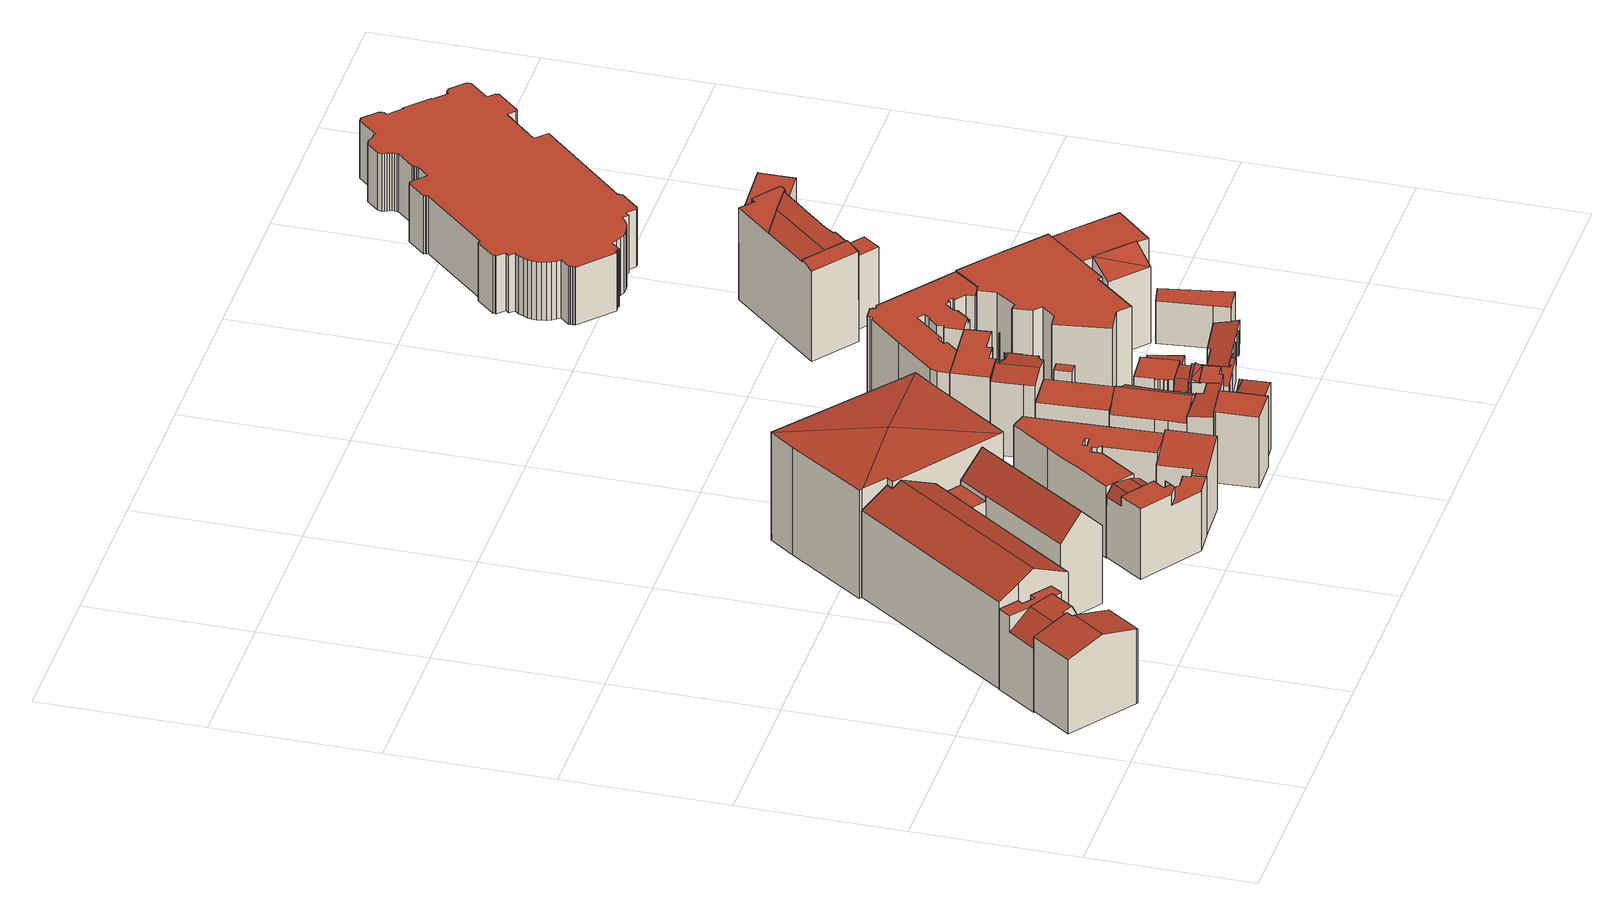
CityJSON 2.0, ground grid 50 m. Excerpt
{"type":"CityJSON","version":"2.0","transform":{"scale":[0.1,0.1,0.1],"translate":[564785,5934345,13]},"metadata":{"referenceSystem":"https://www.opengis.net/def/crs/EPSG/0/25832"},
"CityObjects":{
"building1":{"type":"Building","attributes":{"Gemeindeschluessel":"02100106","Geometrietyp2DReferenz":"3000","function":"31001_2010","roofType":"3100","measuredHeight":27.68,"storeysAboveGround":6},"address":[{"country":"Germany","locality":"Hamburg","thoroughfareNumber":"7","thoroughfareName":"Holstenwall","postcode":"20355"}],"geometry":[{"type":"Solid","lod":"2","boundaries":[[[[0,1,2,3,4,5]],[[6,7,0,5,8]],[[4,3,9,10]],[[3,2,11,9]],[[2,1,12,11]],[[7,6,13,14]],[[6,8,15,13]],[[8,5,4,10,15]],[[1,0,7,14,12]],[[14,13,15,10,9,11,12]]]],"semantics":{"surfaces":[{"type":"RoofSurface"},{"type":"WallSurface"},{"type":"GroundSurface"}],"values":[[0,0,1,1,1,1,1,1,1,2]]}}]},
"building2":{"type":"Building","attributes":{"Gemeindeschluessel":"02100106","Geometrietyp2DReferenz":"3000","function":"31001_2010","roofType":"1000","measuredHeight":27.66,"storeysAboveGround":5},"address":[{"country":"Germany","locality":"Hamburg","thoroughfareNumber":"6","thoroughfareName":"Holstenwall","postcode":"20355"}],"geometry":[{"type":"Solid","lod":"2","boundaries":[[[[16,17,18,19,20]],[[21,22,23,16,20,24]],[[25,26,27,28,29,30,31,32,33,34,17,35]],[[36,35,23,22,37]],[[38,39,40,41]],[[21,24,42,43]],[[33,32,44,45]],[[32,31,46,44]],[[31,30,47,46]],[[30,29,48,47]],[[28,27,40,39]],[[25,35,36]],[[34,18,17]],[[38,41,49,50]],[[51,43,42,52,45,44,46,47,48,50,49,53]],[[17,16,23,35]],[[53,26,25,36,37,51]],[[49,41,40,27,26,53]],[[48,29,28,39,38,50]],[[51,37,22,21,43]],[[42,24,20,19,52]],[[52,19,18,34,33,45]]]],"semantics":{"surfaces":[{"type":"RoofSurface"},{"type":"WallSurface"},{"type":"GroundSurface"}],"values":[[0,0,0,0,0,1,1,1,1,1,1,1,1,1,2,1,1,1,1,1,1,1]]}}]},
"building3":{"type":"Building","attributes":{"Gemeindeschluessel":"02100106","Geometrietyp2DReferenz":"3000","function":"31001_2010","roofType":"3100","measuredHeight":34.63,"storeysAboveGround":8},"address":[{"country":"Germany","locality":"Hamburg","thoroughfareNumber":"5","thoroughfareName":"Holstenwall","postcode":"20355"}],"geometry":[{"type":"Solid","lod":"2","boundaries":[[[[54,55,56,57]],[[58,59,60,61]],[[62,63,64,65]],[[63,66,67,64]],[[66,68,69,67]],[[70,71,72,73]],[[71,74,75,72]],[[76,77,78,79]],[[64,67,69,57,56,73,72,75,79,78,80,65]],[[54,57,69,68,60,59,81]],[[75,74,82,76,79]],[[65,80,83,62]],[[78,77,58,61,83,80]],[[73,56,55,70]],[[83,61,60,68,66,63,62]],[[59,58,77,76,82,81]],[[82,74,71,70,55,54,81]]]],"semantics":{"surfaces":[{"type":"WallSurface"},{"type":"GroundSurface"},{"type":"RoofSurface"}],"values":[[0,0,0,0,0,0,0,0,1,0,0,0,0,0,2,2,2]]}}]},
"building4":{"type":"Building","attributes":{"Gemeindeschluessel":"02100106","Geometrietyp2DReferenz":"3000","function":"31001_2010","roofType":"3100","measuredHeight":33.46,"storeysAboveGround":8},"address":[{"country":"Germany","locality":"Hamburg","thoroughfareNumber":"4","thoroughfareName":"Pilatuspool","postcode":"20355"}],"geometry":[{"type":"Solid","lod":"2","boundaries":[[[[84,85,86,87]],[[88,89,90,91]],[[86,85,92,93]],[[94,95,84,87]],[[96,97,92,85,84,95,98]],[[90,99,100,93,92,97,91]],[[99,90,89,101,102]],[[100,103,94,87,86,93]],[[91,97,96,88]],[[100,99,102,103]],[[89,88,96,98,101]],[[98,95,94,103,102,101]]]],"semantics":{"surfaces":[{"type":"RoofSurface"},{"type":"WallSurface"},{"type":"GroundSurface"}],"values":[[0,1,1,1,1,2,1,1,1,1,0,0]]}}]},
"building5":{"type":"Building","attributes":{"Gemeindeschluessel":"02100106","Geometrietyp2DReferenz":"3000","function":"31001_1120","roofType":"1000","measuredHeight":23.2,"storeysAboveGround":5},"address":[{"country":"Germany","locality":"Hamburg","thoroughfareNumber":"5","thoroughfareName":"Pilatuspool","postcode":"20355"}],"geometry":[{"type":"Solid","lod":"2","boundaries":[[[[104,105,106,107,108,109,110,111,112,113,114]],[[115,116,117,118,104]],[[119,120,116,115,114]],[[121,122,120,119,123]],[[105,104,118]],[[112,111,124,125]],[[111,110,126,124]],[[109,108,127,128]],[[108,107,129,127]],[[122,121,130,131]],[[132,133,134,135]],[[133,136,137,134]],[[138,139,140,141]],[[142,129,107,106,143,144]],[[143,145,131,130,125,124,126,141,140,135,134,137,144]],[[133,132,139,138,128,127,129,142,136]],[[145,117,116,120,122,131]],[[142,144,137,136]],[[132,135,140,139]],[[114,115,104]],[[126,110,109,128,138,141]],[[130,121,123,113,112,125]],[[113,123,119,114]],[[143,106,105,118,117,145]]]],"semantics":{"surfaces":[{"type":"RoofSurface"},{"type":"WallSurface"},{"type":"GroundSurface"}],"values":[[0,0,0,0,1,1,1,1,1,1,1,1,1,1,2,0,1,1,1,1,1,1,1,1]]}}]},
"building6":{"type":"Building","attributes":{"name":"Theater","Gemeindeschluessel":"02100106","Geometrietyp2DReferenz":"3000","function":"31001_3030","roofType":"3500","measuredHeight":37.41,"storeysAboveGround":14},"address":[{"country":"Germany","locality":"Hamburg","thoroughfareNumber":"1","thoroughfareName":"Johannes-Brahms-Platz","postcode":"20355"}],"geometry":[{"type":"Solid","lod":"2","boundaries":[[[[146,147,148,149,150,151]],[[152,153,148,147]],[[154,155,156,152,147,157]],[[150,149,158,159]],[[151,150,159,160]],[[153,152,161,162]],[[152,156,163,161]],[[156,155,164,163]],[[155,154,165,164]],[[154,157,166,167,165]],[[160,159,158,162,161,163,164,165,167,168]],[[168,167,166,169]],[[168,169,146,151,160]],[[158,149,148,153,162]],[[166,157,147,146,169]]]],"semantics":{"surfaces":[{"type":"RoofSurface"},{"type":"WallSurface"},{"type":"GroundSurface"}],"values":[[0,0,0,1,1,1,1,1,1,1,2,1,1,1,0]]}}]},
"building7":{"type":"Building","attributes":{"Gemeindeschluessel":"02100106","Geometrietyp2DReferenz":"3000","function":"31001_1120","roofType":"1000","measuredHeight":23.42,"storeysAboveGround":5},"address":[{"country":"Germany","locality":"Hamburg","thoroughfareNumber":"30","thoroughfareName":"Poolstraße","postcode":"20355"}],"geometry":[{"type":"Solid","lod":"2","boundaries":[[[[170,171,172,173]],[[171,174,175,172]],[[174,176,177,175]],[[178,179,180,181]],[[182,183,184,185]],[[186,187,188,189]],[[187,190,191,188]],[[190,192,193,191]],[[192,194,195,193]],[[196,197,198,199]],[[191,193,195,200,201,202,173,172,175,177,203,204,205,206,181,180,207,208,189,188],[209,185,184,210,199,198]],[[171,170,211,212,213,194,192,190,187,186,214,215,179,178,216,217,218,219,176,174],[197,196,220,183,182,221]],[[219,218,217,205,204,203,177,176]],[[214,186,189,208,207,180,179,215]],[[195,194,213,212,201,200]],[[220,196,199,210,184,183]],[[209,198,197,221,182,185]],[[216,178,181,206,205,217]],[[202,201,212,211,170,173]]]],"semantics":{"surfaces":[{"type":"WallSurface"},{"type":"GroundSurface"},{"type":"RoofSurface"}],"values":[[0,0,0,0,0,0,0,0,0,0,1,2,0,0,0,0,0,0,0]]}}]},
"building8":{"type":"Building","attributes":{"Gemeindeschluessel":"02100106","Geometrietyp2DReferenz":"3000","function":"31001_1120","roofType":"2100","measuredHeight":24.19,"storeysAboveGround":5},"address":[{"country":"Germany","locality":"Hamburg","thoroughfareNumber":"34","thoroughfareName":"Poolstraße","postcode":"20355"}],"geometry":[{"type":"Solid","lod":"2","boundaries":[[[[222,223,224,225,226,227,228]],[[229,230,231,232,233,234,235]],[[227,226,229,235]],[[226,225,230,229]],[[225,224,231,230]],[[224,223,232,231]],[[223,222,233,232]],[[222,228,234,233]],[[228,227,235,234]]]],"semantics":{"surfaces":[{"type":"RoofSurface"},{"type":"GroundSurface"},{"type":"WallSurface"}],"values":[[0,1,2,2,2,2,2,2,2]]}}]},
"building9":{"type":"Building","attributes":{"Gemeindeschluessel":"02100107","Geometrietyp2DReferenz":"3000","function":"31001_1120","roofType":"1000","measuredHeight":23.29,"storeysAboveGround":5},"address":[{"country":"Germany","locality":"Hamburg","thoroughfareNumber":"9","thoroughfareName":"Poolstraße","postcode":"20355"}],"geometry":[{"type":"Solid","lod":"2","boundaries":[[[[236,237,238,239,240,241]],[[239,242,243,244]],[[245,246,247,248]],[[249,250,240,244,243]],[[251,245,248,252]],[[250,253,241,240]],[[241,253,254,255,256]],[[254,257,258,255]],[[240,239,244]],[[238,237,259,260]],[[237,236,261,259]],[[236,241,256,261]],[[248,247,262,263,260,259,261,256,255,258,252]],[[252,258,257,251]],[[263,242,239,238,260]],[[262,249,243,242,263]],[[262,247,246,249]],[[246,245,251,257,254,253,250,249]]]],"semantics":{"surfaces":[{"type":"RoofSurface"},{"type":"WallSurface"},{"type":"GroundSurface"}],"values":[[0,0,1,1,1,1,1,1,1,1,1,1,2,1,1,1,1,0]]}}]},
"building10":{"type":"Building","attributes":{"Gemeindeschluessel":"02100107","Geometrietyp2DReferenz":"3000","function":"31001_1120","roofType":"3100","measuredHeight":21.89,"storeysAboveGround":4},"address":[{"country":"Germany","locality":"Hamburg","thoroughfareNumber":"12","thoroughfareName":"Poolstraße","postcode":"20355"}],"geometry":[{"type":"Solid","lod":"2","boundaries":[[[[264,265,266,267,268,269]],[[265,264,270,271]],[[264,269,272,270]],[[273,274,275,276]],[[277,278,279,280]],[[278,281,282,279]],[[283,284,285,286]],[[279,282,287,288,271,270,272,289,276,275,286,285,280]],[[290,281,278,277,284,283,274,273,267,266,291]],[[266,265,271,288,291]],[[290,287,282,281]],[[291,288,287,290]],[[277,280,285,284]],[[283,286,275,274]],[[272,269,268,289]],[[289,268,267,273,276]]]],"semantics":{"surfaces":[{"type":"RoofSurface"},{"type":"WallSurface"},{"type":"GroundSurface"}],"values":[[0,1,1,1,1,1,1,2,0,1,1,1,1,1,1,1]]}}]},
"building11":{"type":"Building","attributes":{"Gemeindeschluessel":"02100107","Geometrietyp2DReferenz":"3000","function":"31001_1120","roofType":"1000","measuredHeight":20.95,"storeysAboveGround":4},"address":[{"country":"Germany","locality":"Hamburg","thoroughfareNumber":"11","thoroughfareName":"Poolstraße","postcode":"20355"}],"geometry":[{"type":"Solid","lod":"2","boundaries":[[[[292,293,294,295]],[[296,297,298,299]],[[300,301,302,303,304,305,306,292]],[[307,297,296]],[[299,308,309,310]],[[311,295,300,312,313]],[[295,314,301,300]],[[315,316,317,318]],[[295,300,292]],[[298,308,299]],[[304,303,319,320]],[[303,302,321,319]],[[306,293,292]],[[322,323,288,271]],[[317,271,288,313,312,324,325,320,319,321,318]],[[324,309,308,298,297,307,325]],[[325,307,296,305,304,320]],[[312,300,295,294,310,309,324]],[[293,306,305,296,299,310,294]],[[271,317,316,322]],[[321,302,301,314,315,318]],[[313,288,323,311]],[[323,322,316,315,314,295,311]]]],"semantics":{"surfaces":[{"type":"RoofSurface"},{"type":"WallSurface"},{"type":"GroundSurface"}],"values":[[0,0,0,0,0,1,1,1,1,1,1,1,1,1,2,1,1,1,1,1,1,1,0]]}}]},
"building12":{"type":"Building","attributes":{"Gemeindeschluessel":"02100107","Geometrietyp2DReferenz":"3000","function":"31001_1010","roofType":"1000","measuredHeight":22.11,"storeysAboveGround":6},"address":[{"country":"Germany","locality":"Hamburg","thoroughfareNumber":"16","thoroughfareName":"Poolstraße","postcode":"20355"}],"geometry":[{"type":"Solid","lod":"2","boundaries":[[[[326,327,328,329]],[[330,331,332,333]],[[327,326,334,335]],[[329,328,336,337]],[[338,339,337,336,331,330,340]],[[341,342,333,332,343,335,334,344]],[[342,340,330,333]],[[341,338,340,342]],[[344,339,338,341]],[[334,326,329,337,339,344]],[[343,336,328,327,335]],[[332,331,336,343]]]],"semantics":{"surfaces":[{"type":"RoofSurface"},{"type":"WallSurface"},{"type":"GroundSurface"}],"values":[[0,1,1,1,0,2,1,1,1,1,1,1]]}}]},
"building13":{"type":"Building","attributes":{"Gemeindeschluessel":"02100107","Geometrietyp2DReferenz":"3000","function":"31001_1120","roofType":"3100","measuredHeight":25.25,"storeysAboveGround":5},"address":[{"country":"Germany","locality":"Hamburg","thoroughfareNumber":"19","thoroughfareName":"Poolstraße","postcode":"20355"}],"geometry":[{"type":"Solid","lod":"2","boundaries":[[[[345,346,347,348,349,350,351,352,353,354,355,356]],[[357,358,359,360]],[[361,362,363,364]],[[362,365,366,363]],[[365,367,368,366]],[[367,369,370,368]],[[369,371,372,370]],[[371,373,374,372]],[[375,376,356,355]],[[377,378,379,380]],[[378,381,382,379]],[[381,383,384,382]],[[383,385,386,384]],[[354,353,387,388]],[[353,352,389,387]],[[352,351,390,389]],[[351,350,391,390]],[[350,349,392,391]],[[349,348,393,392]],[[348,347,394,393]],[[347,346,395,394]],[[346,345,396,395]],[[380,379,382,384,386,360,359,397,364,363,366,368,370,372,374,388,387,389,390,391,392,393,394,395,396,398]],[[380,398,399,377]],[[396,345,356,376,399,398]],[[374,373,375,355,354,388]],[[386,385,400,357,360]],[[397,359,358,401]],[[397,401,402,361,364]],[[385,383,381,378,377,399,376,375,373,371,369,367,365,362,361,402,400]],[[402,401,358,357,400]]]],"semantics":{"surfaces":[{"type":"RoofSurface"},{"type":"WallSurface"},{"type":"GroundSurface"}],"values":[[0,1,1,1,1,1,1,1,1,1,1,1,1,1,1,1,1,1,1,1,1,1,2,1,1,1,1,1,1,0,0]]}}]},
"building14":{"type":"Building","attributes":{"Gemeindeschluessel":"02100107","Geometrietyp2DReferenz":"3000","function":"31001_1120","roofType":"1000","measuredHeight":27.78,"storeysAboveGround":5},"address":[{"country":"Germany","locality":"Hamburg","thoroughfareNumber":"21","thoroughfareName":"Poolstraße","postcode":"20355"}],"geometry":[{"type":"Solid","lod":"2","boundaries":[[[[403,404,405,406]],[[407,408,409,410,411,412,413,414,415]],[[416,417,412,418,419,420,421,422]],[[423,424,421,425,426]],[[427,428,422,424,423]],[[429,430,431,432]],[[433,434,407,415]],[[435,436,437,438]],[[436,439,440,437]],[[404,403,411,410]],[[409,408,441,442]],[[417,413,412]],[[416,422,428]],[[420,425,421]],[[419,418,430,429]],[[428,427,443,444]],[[415,414,445,446,447,433]],[[448,449,450,442,441,438,437,440,451,452,453,446,445,444,443,454]],[[455,439,436,435,434,433,447,456,457]],[[457,452,451,455]],[[443,427,423,426,454]],[[421,424,422]],[[448,420,419,429,432,449]],[[454,426,425,420,448]],[[445,414,413,417,416,428,444]],[[449,432,431,406,405,450]],[[430,418,412,411,403,406,431]],[[450,405,404,410,409,442]],[[456,453,452,457]],[[455,451,440,439]],[[441,408,407,434,435,438]],[[447,446,453,456]]]],"semantics":{"surfaces":[{"type":"RoofSurface"},{"type":"WallSurface"},{"type":"GroundSurface"}],"values":[[0,0,0,0,0,0,1,1,1,1,1,1,1,1,1,1,1,2,0,1,1,1,1,1,1,1,1,1,1,1,1,1]]}}]},
"building15":{"type":"Building","attributes":{"Gemeindeschluessel":"02100107","Geometrietyp2DReferenz":"3000","function":"31001_1120","roofType":"1000","measuredHeight":27.85,"storeysAboveGround":6},"address":[{"country":"Germany","locality":"Hamburg","thoroughfareNumber":"9","thoroughfareName":"Johannes-Brahms-Platz","postcode":"20355"}],"geometry":[{"type":"Solid","lod":"2","boundaries":[[[[458,459,460]],[[461,462,463,464]],[[462,465,466,463]],[[467,461,464,453]],[[468,469,470,471]],[[472,473,474,475]],[[473,476,477,474]],[[476,478,479,477]],[[478,480,481,479]],[[480,482,483,481]],[[482,484,485,483]],[[486,487,488,489]],[[487,490,491,488]],[[490,492,493,491]],[[492,494,495,493]],[[496,497,459,458]],[[498,486,489,499]],[[500,501,502,503]],[[501,504,505,502]],[[504,506,507,505]],[[508,509,510,511]],[[509,512,513,510]],[[511,485,484,508]],[[514,503,502,505,507,515,516,517,499,489,488,491,493,495,518,519,471,470,520,521,446,453,464,463,466,522,475,474,477,479,481,483,485,511,510,513,523]],[[524,525,469,468,526,527,494,492,490,487,486,498,497,496,528,529,506,504,501,500,530,531,512,509,508,484,482,480,478,476,473,472,532,465,462,461,467,533,534]],[[532,522,466,465]],[[533,467,453,446,535,536]],[[468,471,519,526]],[[526,519,518,527]],[[528,516,515,529]],[[530,514,523,531]],[[531,523,513,512]],[[500,503,514,530]],[[529,515,507,506]],[[517,460,459,497,498,499]],[[516,528,496,458,460,517]],[[527,518,495,494]],[[472,475,522,532]],[[521,524,534,537,535,446]],[[534,533,536,537]],[[524,521,520,525]],[[525,520,470,469]],[[536,535,537]]]],"semantics":{"surfaces":[{"type":"RoofSurface"},{"type":"WallSurface"},{"type":"GroundSurface"}],"values":[[0,1,1,1,1,1,1,1,1,1,1,1,1,1,1,1,1,1,1,1,1,1,1,2,0,1,1,1,1,1,1,1,1,1,1,1,1,1,1,1,1,1,0]]}}]},
"building16":{"type":"Building","attributes":{"Gemeindeschluessel":"02100107","Geometrietyp2DReferenz":"3000","function":"31001_2320","roofType":"1000","measuredHeight":8.21,"storeysAboveGround":2},"address":[{"country":"Germany","locality":"Hamburg","thoroughfareName":"Poolstraße","postcode":"20355"}],"geometry":[{"type":"Solid","lod":"2","boundaries":[[[[538,539,540,541,542,543,544,545,546,547,548,549,550,551,552,553,554]],[[555,556,557,558,559,560,561,562,563,553,564,565,566,567]],[[568,569,570,554,563,562]],[[571,572,573,570,569]],[[574,575,576,577]],[[545,544,578,579]],[[544,543,580,578]],[[543,542,581,580]],[[541,540,582,583]],[[552,564,553]],[[551,550,584,585]],[[550,549,586,584]],[[549,548,587,586]],[[548,547,588,587]],[[547,546,589,588]],[[546,545,579,589]],[[566,565,590,591]],[[559,558,592,593]],[[558,557,594,592]],[[557,556,595,594]],[[556,555,596,595]],[[555,567,597,596]],[[567,566,591,597]],[[598,561,560]],[[599,600,601,602]],[[600,603,604,601]],[[605,606,607,608]],[[609,610,611,612]],[[572,571,613,614]],[[615,616,617,618]],[[619,620,621,622]],[[614,613,602,601,604,618,617,608,607,577,576,623,624,593,592,594,595,596,597,591,590,585,584,586,587,588,589,579,578,580,581,622,621,625]],[[610,626,624,623,627,611]],[[622,581,542,541,583,619]],[[540,539,625,621,620,582]],[[602,613,571,628,599]],[[608,617,616,605]],[[618,604,603,615]],[[571,569,568,628]],[[624,626,598,560,559,593]],[[562,561,568]],[[553,563,554]],[[590,565,564,552,551,585]],[[554,570,573,538]],[[625,539,538,573,572,614]],[[623,576,575,627]],[[607,606,609,612,574,577]],[[620,619,583,582]],[[561,598,626,610,609,606,605,616,615,603,600,599,628,568]],[[575,574,612,611,627]]]],"semantics":{"surfaces":[{"type":"RoofSurface"},{"type":"WallSurface"},{"type":"GroundSurface"}],"values":[[0,0,0,0,1,1,1,1,1,1,1,1,1,1,1,1,1,1,1,1,1,1,1,1,1,1,1,1,1,1,1,2,1,1,1,1,1,1,1,1,1,1,1,1,1,1,1,0,0,0]]}}]},
"building17":{"type":"Building","attributes":{"Gemeindeschluessel":"02100107","Geometrietyp2DReferenz":"3000","function":"31001_2100","roofType":"2100","measuredHeight":7.56,"storeysAboveGround":1},"address":[{"country":"Germany","locality":"Hamburg","thoroughfareName":"Poolstraße","postcode":"20355"}],"geometry":[{"type":"Solid","lod":"2","boundaries":[[[[599,629,630,631]],[[632,600,599,631]],[[633,634,600,632]],[[635,636,634,633]],[[637,638,636,635]],[[639,638,637,640]],[[641,642,639,640]],[[643,644,642,641]],[[645,646,644,643]],[[647,646,645,648]],[[649,650,647,648]],[[651,652,650,649]],[[653,654,652,651]],[[655,654,653,656]],[[657,658,655,656]],[[659,660,658,657]],[[661,662,660,659]],[[663,664,662,661]],[[664,663,665,666]],[[667,668,666,665]],[[668,667,669,670]],[[671,670,669,672]],[[671,672,630,629]],[[657,656,653,651,649,648,645,643,641,640,637,635,633,632,631,630,672,669,667,665,663,661,659]],[[600,634,636,638,639,642,644,646,647,650,652,654,655,658,660,662,664,666,668,670,671,629,599]]]],"semantics":{"surfaces":[{"type":"WallSurface"},{"type":"GroundSurface"},{"type":"RoofSurface"}],"values":[[0,0,0,0,0,0,0,0,0,0,0,0,0,0,0,0,0,0,0,0,0,0,0,1,2]]}}]},
"building18":{"type":"Building","attributes":{"Gemeindeschluessel":"02100107","Geometrietyp2DReferenz":"3000","function":"31001_2010","roofType":"1000","measuredHeight":28.08,"storeysAboveGround":6},"address":[{"country":"Germany","locality":"Hamburg","thoroughfareNumber":"93","thoroughfareName":"Kaiser-Wilhelm-Straße","postcode":"20355"}],"geometry":[{"type":"Solid","lod":"2","boundaries":[[[[673,674,675,676]],[[677,673,676,678]],[[679,680,681,682]],[[683,684,685,686]],[[687,688,689,690]],[[688,691,692,689]],[[689,692,693,694,695,696,697,678,676,675,698,699,682,681,686,685,690]],[[700,691,688,687,684,683,680,679,701,702,674,673,677,703,704,705,706]],[[705,695,694,706]],[[687,690,685,684]],[[701,699,698,702]],[[683,686,681,680]],[[679,682,699,701]],[[700,693,692,691]],[[677,678,697,703]],[[702,698,675,674]],[[703,697,696,704]],[[704,696,695,705]],[[706,694,693,700]]]],"semantics":{"surfaces":[{"type":"WallSurface"},{"type":"GroundSurface"},{"type":"RoofSurface"}],"values":[[0,0,0,0,0,0,1,2,0,0,0,0,0,0,0,0,0,0,0]]}}]},
"building19":{"type":"Building","attributes":{"Gemeindeschluessel":"02100107","Geometrietyp2DReferenz":"3000","function":"31001_2100","roofType":"1000","measuredHeight":13.91,"storeysAboveGround":3},"address":[{"country":"Germany","locality":"Hamburg","thoroughfareName":"Poolstraße","postcode":"20355"}],"geometry":[{"type":"Solid","lod":"2","boundaries":[[[[707,708,709,710]],[[711,712,713,714]],[[712,715,716,713]],[[712,711,708,707,717,718,715]],[[713,716,719,720,710,709,714]],[[720,717,707,710]],[[716,715,718,719]],[[709,708,711,714]],[[719,718,717,720]]]],"semantics":{"surfaces":[{"type":"WallSurface"},{"type":"RoofSurface"},{"type":"GroundSurface"}],"values":[[0,0,0,1,2,0,0,0,0]]}}]},
"building20":{"type":"Building","attributes":{"Gemeindeschluessel":"02100107","Geometrietyp2DReferenz":"3000","function":"31001_2010","roofType":"1000","measuredHeight":29.43,"storeysAboveGround":8},"address":[{"country":"Germany","locality":"Hamburg","thoroughfareNumber":"89","thoroughfareName":"Kaiser-Wilhelm-Straße","postcode":"20355"}],"geometry":[{"type":"Solid","lod":"2","boundaries":[[[[721,722,723]],[[724,725,726,727]],[[725,728,729,726]],[[730,731,732,733]],[[734,735,736,737]],[[735,738,739,736]],[[738,740,741,739]],[[742,743,727,726,729,737,736,739,741,744]],[[733,732,740,738,735,734,728,725,724,745]],[[742,722,721,730,733,745,743]],[[722,742,744,746,723]],[[734,737,729,728]],[[741,740,732,731,746,744]],[[724,727,743,745]],[[746,731,730,721,723]]]],"semantics":{"surfaces":[{"type":"RoofSurface"},{"type":"WallSurface"},{"type":"GroundSurface"}],"values":[[0,1,1,1,1,1,1,2,0,1,1,1,1,1,0]]}}]},
"building21":{"type":"Building","attributes":{"Gemeindeschluessel":"02100108","Geometrietyp2DReferenz":"3000","function":"31001_3010","roofType":"3100","measuredHeight":30.79,"storeysAboveGround":8},"address":[{"country":"Germany","locality":"Hamburg","thoroughfareNumber":"15","thoroughfareName":"Dragonerstall","postcode":"20355"}],"geometry":[{"type":"Solid","lod":"2","boundaries":[[[[747,748,749,750]],[[751,752,753]],[[754,755,756]],[[757,758,749,748]],[[759,760,761,762]],[[763,764,765,766]],[[767,768,769,770]],[[771,772,773]],[[774,775,776]],[[747,750,777,778]],[[779,780,781,782]],[[780,783,784,781]],[[783,785,786,784]],[[787,788,789,790]],[[788,791,792,789]],[[791,793,794,759,762,792]],[[774,795,796,797,798,751,753,775]],[[791,788,787,799,785,783,780,779,770,769,793]],[[778,777,800,801,797,796,766,765,782,781,784,786,802,790,789,792,762,761,803]],[[801,800,758,755,754,804]],[[802,799,787,790]],[[786,785,799,802]],[[765,764,767,770,779,782]],[[766,796,795,763]],[[769,768,771,773,794,793]],[[777,750,749,758,800]],[[803,805,757,748,747,778]],[[803,761,760,805]],[[806,772,776]],[[807,752,756]],[[797,801,804,798]],[[772,771,768,767,764,763,795,774,776]],[[756,755,758,757,805,760,759,794,773,772,806,807]],[[806,776,775,753,752,807]],[[804,754,756,752,751,798]]]],"semantics":{"surfaces":[{"type":"RoofSurface"},{"type":"WallSurface"},{"type":"GroundSurface"}],"values":[[0,1,1,1,1,1,1,1,1,1,1,1,1,1,1,1,1,0,2,1,1,1,1,1,1,1,1,1,1,1,1,0,0,0,0]]}}]},
"building22":{"type":"Building","attributes":{"name":"LAEISZHALLE","Gemeindeschluessel":"02100108","Geometrietyp2DReferenz":"3000","function":"31001_3030","roofType":"1000","measuredHeight":18.98,"storeysAboveGround":2},"address":[{"country":"Germany","locality":"Hamburg","thoroughfareNumber":"46","thoroughfareName":"Dammtorwall","postcode":"20355"}],"geometry":[{"type":"Solid","lod":"2","boundaries":[[[[808,809,810,811,812,813,814,815,816,817,818,819,820,821,822,823,824,825,826,827,828,829,830,831,832,833,834,835,836,837,838,839,840,841,842,843,844,845,846,847,848,849,850,851,852,853,854,855,856,857,858,859,860,861,862,863,864,865,866,867,868,869,870,871,872,873,874,875,876,877,878,879,880,881,882,883,884,885,886,887,888,889,890,891,892,893,894,895,896,897,898,899,900,901,902,903,904,905,906,907,908,909,910,911,912,913,914,915,916,917,918,919,920,921,922,923]],[[924,925,926,927,928,929,930,931,932,933,934,935,936,937,938,939,940,941,942,943,944,945,946,947,948,949,950,951,952,953,954,955,956,957,958,959,960,961,962,963,964,965,966,967,968,969,970,971,972,973,974,975,976,977,978,979,980,981,982,983,984,985,986,987,988,989,990,991,992,993,994,995,996,997,998,999,1000,1001,1002,1003,1004,1005,1006,1007,1008,1009,1010,1011,1012,1013,1014,1015,1016,1017,1018,1019,1020,1021,1022,1023,1024,1025,1026,1027,1028,1029,1030,1031,1032,1033,1034,1035,1036,1037,1038,1039]],[[1037,808,923,1038]],[[1036,809,808,1037]],[[1035,810,809,1036]],[[1034,811,810,1035]],[[1033,812,811,1034]],[[1032,813,812,1033]],[[1031,814,813,1032]],[[1030,815,814,1031]],[[1029,816,815,1030]],[[1028,817,816,1029]],[[1027,818,817,1028]],[[1026,819,818,1027]],[[1025,820,819,1026]],[[1024,821,820,1025]],[[1023,822,821,1024]],[[1022,823,822,1023]],[[1021,824,823,1022]],[[1020,825,824,1021]],[[1019,826,825,1020]],[[1018,827,826,1019]],[[1017,828,827,1018]],[[1016,829,828,1017]],[[1015,830,829,1016]],[[1014,831,830,1015]],[[1013,832,831,1014]],[[1012,833,832,1013]],[[1011,834,833,1012]],[[1010,835,834,1011]],[[1009,836,835,1010]],[[1008,837,836,1009]],[[1007,838,837,1008]],[[1006,839,838,1007]],[[1005,840,839,1006]],[[1004,841,840,1005]],[[1003,842,841,1004]],[[1002,843,842,1003]],[[1001,844,843,1002]],[[1000,845,844,1001]],[[999,846,845,1000]],[[998,847,846,999]],[[997,848,847,998]],[[996,849,848,997]],[[995,850,849,996]],[[994,851,850,995]],[[993,852,851,994]],[[992,853,852,993]],[[991,854,853,992]],[[990,855,854,991]],[[989,856,855,990]],[[988,857,856,989]],[[987,858,857,988]],[[986,859,858,987]],[[985,860,859,986]],[[984,861,860,985]],[[983,862,861,984]],[[982,863,862,983]],[[981,864,863,982]],[[980,865,864,981]],[[979,866,865,980]],[[978,867,866,979]],[[977,868,867,978]],[[976,869,868,977]],[[975,870,869,976]],[[974,871,870,975]],[[973,872,871,974]],[[972,873,872,973]],[[971,874,873,972]],[[970,875,874,971]],[[969,876,875,970]],[[968,877,876,969]],[[967,878,877,968]],[[966,879,878,967]],[[965,880,879,966]],[[964,881,880,965]],[[963,882,881,964]],[[962,883,882,963]],[[961,884,883,962]],[[960,885,884,961]],[[959,886,885,960]],[[958,887,886,959]],[[957,888,887,958]],[[956,889,888,957]],[[955,890,889,956]],[[954,891,890,955]],[[953,892,891,954]],[[952,893,892,953]],[[951,894,893,952]],[[950,895,894,951]],[[949,896,895,950]],[[948,897,896,949]],[[947,898,897,948]],[[946,899,898,947]],[[945,900,899,946]],[[944,901,900,945]],[[943,902,901,944]],[[942,903,902,943]],[[941,904,903,942]],[[940,905,904,941]],[[939,906,905,940]],[[938,907,906,939]],[[937,908,907,938]],[[936,909,908,937]],[[935,910,909,936]],[[934,911,910,935]],[[933,912,911,934]],[[932,913,912,933]],[[931,914,913,932]],[[930,915,914,931]],[[929,916,915,930]],[[928,917,916,929]],[[927,918,917,928]],[[926,919,918,927]],[[925,920,919,926]],[[924,921,920,925]],[[1039,922,921,924]],[[1038,923,922,1039]]]],"semantics":{"surfaces":[{"type":"GroundSurface"},{"type":"RoofSurface"},{"type":"WallSurface"}],"values":[[0,1,2,2,2,2,2,2,2,2,2,2,2,2,2,2,2,2,2,2,2,2,2,2,2,2,2,2,2,2,2,2,2,2,2,2,2,2,2,2,2,2,2,2,2,2,2,2,2,2,2,2,2,2,2,2,2,2,2,2,2,2,2,2,2,2,2,2,2,2,2,2,2,2,2,2,2,2,2,2,2,2,2,2,2,2,2,2,2,2,2,2,2,2,2,2,2,2,2,2,2,2,2,2,2,2,2,2,2,2,2,2,2,2,2,2,2,2]]}}]}
},
"vertices":[
[177,210,342],[172,214,341],[186,233,341],[90,302,309],[3,180,309],[103,108,342],[204,36,309],[277,138,309],[202,38,310],[90,302,65],[3,180,65],[186,233,65],[172,214,65],[204,36,65],[277,138,65],[202,38,65],
[210,345,326],[208,346,325],[151,387,272],[90,302,272],[149,260,326],[197,248,332],[224,229,337],[274,299,337],[186,233,332],[301,280,325],[303,282,325],[304,282,325],[328,316,325],[268,359,325],[257,344,325],[221,370,325],[232,385,325],[178,424,325],[151,387,325],[279,296,325],[301,280,272],[251,209,272],[378,281,173],[328,316,188],[304,282,188],[354,248,173],[186,233,60],[197,248,60],[232,385,60],[178,424,60],[221,370,60],[257,344,60],[268,359,60],[354,248,60],[378,281,60],[251,209,60],[90,302,60],[303,282,60],
[232,385,380],[178,424,346],[178,424,61],[232,385,61],[651,664,345],[377,281,345],[377,281,88],[651,664,88],[543,348,88],[528,359,88],[528,359,61],[543,348,61],[443,235,88],[443,235,61],[378,281,88],[378,281,61],[527,912,346],[601,859,392],[601,859,61],[527,912,61],[588,840,392],[588,840,61],[712,751,346],[650,664,346],[650,664,61],[712,751,61],[726,611,61],[277,353,408],[613,822,408],[726,611,88],
[786,699,303],[712,751,303],[650,664,303],[725,611,303],[788,438,320],[668,263,319],[668,263,63],[788,438,63],[712,751,63],[650,664,63],[725,611,319],[786,699,319],[910,611,319],[910,611,63],[848,655,397],[543,348,63],[726,611,63],[605,305,397],[543,348,320],[726,611,319],
[909,258,273],[891,270,273],[843,201,273],[936,137,273],[975,140,273],[998,172,273],[997,173,273],[984,153,273],[963,168,273],[989,204,273],[921,250,273],[910,257,274],[946,309,274],[927,322,241],[891,270,241],[960,223,266],[995,274,266],[1024,254,251],[1008,266,260],[989,204,252],[984,153,42],[963,168,42],[997,173,42],[975,140,238],[998,172,238],[936,137,238],[1024,254,42],[1008,266,42],[1088,125,238],[1098,125,238],[1098,125,42],[1088,125,42],[1101,82,238],[1101,82,42],[1039,143,238],[1086,147,238],[1086,147,42],[1039,143,42],[1024,78,238],[843,201,42],[1024,78,42],[927,322,42],
[530,909,416],[823,916,434],[741,1227,414],[684,1151,414],[519,917,415],[527,912,415],[1136,923,414],[742,1228,414],[910,611,414],[925,632,414],[1080,848,414],[901,617,415],[684,1151,60],[519,917,60],[527,912,60],[1136,923,60],[742,1228,60],[1080,848,60],[925,632,60],[910,611,60],[588,840,414],[588,840,60],[601,859,60],[601,859,416],
[1085,411,274],[1087,377,274],[1087,377,39],[1085,411,39],[1008,266,274],[1008,266,39],[927,322,274],[927,322,39],[1159,650,274],[1207,636,274],[1207,636,39],[1159,650,39],[1112,440,274],[1112,427,274],[1112,427,39],[1112,440,39],[1228,236,274],[1127,230,274],[1127,230,39],[1228,236,39],[1115,385,274],[1115,385,39],[1122,386,274],[1122,386,39],[1108,397,274],[1108,397,39],[1145,430,274],[1145,442,274],[1145,442,39],[1145,430,39],[1108,406,39],[1107,412,39],[1106,412,39],[996,420,39],[1035,477,39],[1071,528,39],[1098,565,39],[1211,552,39],[1218,432,39],[1133,442,39],[1123,428,39],[1106,412,274],[1107,412,274],[1108,406,274],[1218,432,274],[1211,552,274],[1098,565,274],[1071,528,274],[1035,477,274],[996,420,274],[1123,428,274],[1133,442,274],
[1236,89,286],[1228,236,286],[1127,230,253],[1108,229,247],[1115,126,247],[1098,125,242],[1101,82,242],[1115,126,44],[1108,229,44],[1127,230,44],[1228,236,44],[1236,89,44],[1101,82,44],[1098,125,44],
[1495,26,267],[1501,23,267],[1574,28,259],[1569,107,259],[1481,102,268],[1485,26,268],[1569,117,259],[1481,103,259],[1481,102,259],[1369,136,273],[1478,150,273],[1478,150,40],[1369,136,40],[1481,103,273],[1481,102,273],[1369,131,273],[1369,131,40],[1485,26,273],[1486,12,273],[1486,12,40],[1485,26,40],[1376,7,273],[1376,7,40],[1501,23,40],[1574,28,40],[1495,26,40],[1481,103,40],[1569,117,40],
[1362,264,225],[1365,212,225],[1441,215,268],[1429,435,268],[1353,429,225],[1360,301,225],[1362,264,49],[1365,212,49],[1360,301,49],[1446,437,259],[1447,422,259],[1447,422,49],[1446,437,49],[1508,388,226],[1510,360,225],[1510,360,49],[1508,388,49],[1494,359,234],[1494,359,49],[1519,427,219],[1521,389,218],[1521,389,49],[1519,427,49],[1503,219,49],[1483,216,49],[1353,429,49],[1503,219,233],[1483,216,245],
[1538,207,250],[1537,223,249],[1535,223,249],[1538,202,251],[1621,235,248],[1538,246,258],[1536,245,258],[1537,223,248],[1538,202,250],[1541,160,250],[1591,168,250],[1590,180,250],[1628,185,250],[1621,235,250],[1537,223,250],[1618,256,258],[1536,245,248],[1533,245,248],[1535,223,248],[1485,195,251],[1538,202,49],[1485,195,49],[1541,160,255],[1478,150,255],[1369,136,255],[1369,136,49],[1478,150,49],[1590,180,49],[1628,185,49],[1591,168,49],[1365,212,247],[1483,216,249],[1533,245,49],[1618,256,49],
[1500,568,270],[1496,620,270],[1461,617,270],[1465,565,270],[1338,636,238],[1459,645,238],[1459,645,48],[1338,636,48],[1500,568,48],[1496,620,48],[1461,617,238],[1465,565,238],[1473,439,238],[1464,565,238],[1353,429,238],[1473,439,48],[1353,429,48],[1461,617,48],[1464,565,48],
[1488,714,178],[1489,703,178],[1562,717,178],[1561,725,178],[1556,783,178],[1545,783,178],[1515,780,178],[1516,762,178],[1487,760,178],[1482,763,178],[1480,763,178],[1484,714,178],[1338,636,292],[1335,669,292],[1335,669,52],[1338,636,52],[1413,770,303],[1414,754,303],[1414,754,52],[1413,770,52],[1431,756,300],[1431,756,52],[1432,749,300],[1432,749,52],[1468,752,294],[1468,752,52],[1470,758,294],[1470,758,52],[1475,762,293],[1475,762,52],[1480,763,292],[1484,714,292],[1487,666,292],[1476,665,294],[1476,665,52],[1487,666,52],[1464,652,296],[1464,652,52],[1464,646,296],[1464,646,52],[1459,645,297],[1459,645,52],[1487,760,52],[1482,763,52],[1516,762,52],[1515,780,52],[1545,783,52],[1556,783,52],[1561,725,52],[1562,717,52],[1489,703,52],[1488,714,52],[1327,762,52],[1483,714,52],[1483,714,292],[1413,642,305],[1327,762,292],[1402,769,305],
[1554,797,305],[1554,798,305],[1544,797,305],[1544,796,305],[1552,819,215],[1561,820,208],[1563,799,208],[1554,798,215],[1554,797,215],[1646,805,146],[1672,807,126],[1663,906,126],[1545,896,215],[1673,794,146],[1672,807,146],[1554,797,146],[1555,783,146],[1556,783,146],[1592,786,146],[1637,790,146],[1619,730,162],[1614,788,162],[1556,783,120],[1561,725,121],[1678,736,120],[1673,794,120],[1555,783,120],[1554,797,120],[1544,796,120],[1545,783,120],[1545,896,305],[1552,819,305],[1474,812,305],[1476,796,305],[1476,796,27],[1474,812,27],[1421,791,305],[1421,791,27],[1561,820,27],[1563,799,27],[1678,736,27],[1673,794,27],[1663,906,27],[1469,889,27],[1469,889,305],[1556,783,27],[1545,783,27],[1544,797,27],[1423,771,27],[1327,762,27],[1320,876,27],[1561,725,27],[1423,771,305],[1320,876,305],[1327,762,305],
[1628,937,282],[1600,900,282],[1629,903,282],[1317,912,306],[1328,933,306],[1328,933,27],[1317,912,27],[1431,1051,306],[1431,1051,27],[1320,876,306],[1484,944,306],[1476,952,306],[1476,952,27],[1484,944,27],[1535,1152,306],[1534,1161,306],[1534,1161,27],[1535,1152,27],[1536,1170,306],[1536,1170,27],[1576,1174,306],[1576,1174,27],[1579,1166,306],[1579,1166,27],[1580,1157,306],[1580,1157,27],[1595,1160,306],[1595,1160,27],[1535,952,306],[1544,953,306],[1544,953,27],[1535,952,27],[1542,973,306],[1542,973,27],[1567,1002,306],[1567,1002,27],[1570,1000,306],[1570,1000,27],[1628,937,306],[1600,900,306],[1539,895,306],[1539,895,27],[1678,959,306],[1683,966,306],[1683,966,27],[1678,959,27],[1670,975,306],[1670,975,27],[1665,968,306],[1665,968,27],[1817,993,306],[1757,914,306],[1757,914,27],[1817,993,27],[1735,912,306],[1735,912,27],[1710,935,27],[1652,978,27],[1627,949,27],[1629,903,27],[1585,1019,27],[1563,1034,27],[1458,931,27],[1466,924,27],[1522,1154,27],[1712,910,27],[1466,924,306],[1458,931,306],[1563,1034,306],[1585,1019,306],[1627,949,306],[1652,978,306],[1710,935,306],[1712,910,306],[1522,1154,306],[1434,886,306],[1466,923,306],[1469,889,279],[1434,886,279],[1466,923,279],
[1815,353,118],[1815,356,118],[1825,357,118],[1812,465,118],[1773,462,118],[1712,457,118],[1718,400,118],[1711,397,118],[1713,387,118],[1718,384,118],[1720,372,118],[1717,372,118],[1718,362,118],[1723,362,118],[1725,346,118],[1731,346,118],[1775,350,118],[1726,336,84],[1727,330,84],[1729,311,84],[1729,307,84],[1725,307,57],[1725,305,57],[1736,307,117],[1736,307,120],[1732,346,120],[1725,346,83],[1725,344,83],[1720,344,56],[1721,335,57],[1792,316,117],[1812,319,116],[1808,353,116],[1819,320,84],[1816,345,84],[1815,353,84],[1713,187,87],[1659,178,87],[1659,178,38],[1713,187,38],[1718,400,38],[1711,397,38],[1712,457,38],[1773,462,38],[1825,357,74],[1812,465,60],[1718,362,38],[1723,362,38],[1717,372,38],[1720,372,38],[1718,384,38],[1713,387,38],[1725,344,38],[1720,344,38],[1729,307,38],[1725,307,38],[1729,311,38],[1727,330,38],[1726,336,38],[1721,335,38],[1725,305,117],[1831,214,117],[1841,215,117],[1841,215,38],[1831,214,38],[1840,221,117],[1840,221,38],[1801,200,117],[1751,193,117],[1751,193,38],[1801,200,38],[1734,190,117],[1722,302,117],[1722,302,100],[1734,190,87],[1819,320,38],[1816,345,38],[1879,225,117],[1880,212,117],[1880,212,38],[1879,225,38],[1914,473,60],[1918,368,74],[1918,368,38],[1914,473,38],[1646,294,38],[1725,303,38],[1815,356,38],[1725,303,117],[1646,294,100],[1819,320,117],
[1824,281,103],[1824,281,42],[1831,214,42],[1841,215,42],[1840,221,42],[1840,221,116],[1879,225,42],[1879,225,116],[1889,226,42],[1889,226,116],[1889,222,117],[1889,222,42],[1900,223,42],[1900,223,117],[1900,228,42],[1900,228,116],[1943,234,42],[1943,234,116],[1944,229,117],[1944,229,42],[1956,231,42],[1956,231,117],[1956,236,42],[1956,236,116],[2000,241,42],[2000,241,116],[2000,236,117],[2000,236,42],[2013,238,42],[2013,238,118],[2012,243,42],[2012,243,116],[2066,250,42],[2066,250,117],[2063,274,42],[2063,274,111],[2062,274,42],[2062,274,111],[2056,323,42],[2056,323,101],[1924,305,42],[1924,305,101],[1926,295,103],[1926,295,42],
[1673,794,309],[1694,792,309],[1694,792,28],[1673,794,28],[1678,736,309],[1678,736,28],[1757,914,309],[1817,993,309],[1817,993,28],[1757,914,28],[1941,896,309],[2062,796,309],[2062,796,28],[1941,896,28],[1889,595,309],[1878,604,309],[1878,604,28],[1889,595,28],[1769,478,309],[1769,478,28],[1732,512,28],[1650,500,28],[1625,668,28],[1667,672,28],[1703,714,28],[1740,855,28],[1735,912,28],[1732,512,309],[1735,912,309],[1740,855,309],[1703,714,309],[1667,672,309],[1625,668,309],[1650,500,309],
[2139,288,157],[2140,284,157],[2140,284,18],[2139,288,18],[2063,274,157],[2062,274,157],[2062,274,18],[2063,274,18],[2056,323,157],[2056,323,18],[2101,495,157],[2038,483,157],[2038,483,18],[2101,495,18],
[1994,650,303],[1947,593,259],[2049,501,259],[1964,682,296],[2062,796,296],[2062,796,9],[1964,682,9],[2094,769,296],[2094,769,9],[1994,650,304],[2100,555,304],[2100,555,296],[1994,650,296],[2237,639,296],[2137,533,296],[2137,533,9],[2237,639,9],[2133,528,296],[2133,528,9],[2103,558,296],[2103,558,9],[1947,593,9],[1997,653,9],[2050,500,9],[1997,653,296],[2050,500,259],
[2007,1306,247],[1924,1367,247],[1881,1320,247],[1968,1254,247],[1754,1415,313],[1815,1369,313],[1754,1415,305],[1880,1320,313],[1880,1320,305],[1819,1366,313],[1924,1367,305],[1881,1320,305],[2082,1556,306],[1938,1399,306],[1938,1399,5],[2082,1556,5],[2013,1620,306],[2018,1626,306],[2018,1626,5],[2013,1620,5],[2026,1633,306],[2108,1572,306],[2108,1572,246],[2026,1633,246],[2094,1556,306],[2081,1556,306],[2094,1556,305],[1868,1542,306],[1868,1542,305],[1880,1543,306],[1968,1254,5],[2007,1306,5],[2030,1636,246],[2045,1643,246],[2045,1643,5],[2030,1636,5],[2060,1648,246],[2060,1648,5],[2076,1650,246],[2076,1650,5],[2245,1675,246],[2245,1660,246],[2245,1660,5],[2245,1675,5],[2245,1565,246],[2245,1565,5],[2093,1556,246],[2093,1556,305],[1970,1655,306],[1970,1655,5],[1721,1378,5],[1721,1378,301],[2075,1666,246],[1881,1320,5],[1851,1280,5],[2075,1666,5],[1918,1371,5],[1851,1280,301],[1918,1371,306],[1980,1549,313],[1817,1367,313],
[2333,2710,34],[2336,2714,34],[2402,2650,34],[2400,2647,34],[2439,2610,34],[2446,2617,34],[2448,2615,34],[2453,2618,34],[2458,2615,34],[2460,2617,34],[2503,2578,34],[2501,2576,34],[2503,2572,34],[2502,2567,34],[2505,2564,34],[2450,2505,34],[2471,2485,34],[2468,2481,34],[2473,2476,34],[2408,2406,34],[2402,2412,34],[2399,2408,34],[2378,2427,34],[2282,2325,34],[2317,2292,34],[2069,2027,34],[2072,2023,34],[2068,2019,34],[2072,2015,34],[2019,1958,34],[2015,1961,34],[2011,1958,34],[1986,1981,34],[1976,1970,34],[1960,1984,34],[1946,1973,34],[1931,1964,34],[1914,1959,34],[1896,1956,34],[1878,1957,34],[1861,1962,34],[1845,1969,34],[1830,1979,34],[1806,1952,34],[1801,1957,34],[1798,1953,34],[1793,1957,34],[1790,1953,34],[1788,1956,34],[1784,1952,34],[1684,2043,34],[1687,2046,34],[1684,2049,34],[1687,2053,34],[1683,2056,34],[1686,2059,34],[1683,2062,34],[1709,2091,34],[1700,2101,34],[1693,2113,34],[1687,2126,34],[1684,2139,34],[1682,2153,34],[1683,2167,34],[1685,2180,34],[1690,2193,34],[1698,2209,34],[1709,2222,34],[1694,2236,34],[1705,2247,34],[1681,2269,34],[1685,2274,34],[1682,2277,34],[1733,2334,34],[1737,2331,34],[1740,2334,34],[1744,2331,34],[1926,2529,34],[1922,2533,34],[1926,2537,34],[1922,2541,34],[1972,2596,34],[1977,2592,34],[1981,2597,34],[2025,2557,34],[2059,2594,34],[2057,2596,34],[2059,2599,34],[2060,2604,34],[2062,2609,34],[2060,2611,34],[2110,2665,34],[2108,2667,34],[2109,2674,34],[2109,2681,34],[2108,2688,34],[2105,2695,34],[2102,2701,34],[2097,2707,34],[2101,2721,34],[2135,2758,34],[2152,2762,34],[2168,2755,34],[2185,2755,34],[2189,2751,34],[2244,2811,34],[2246,2809,34],[2250,2812,34],[2254,2809,34],[2256,2811,34],[2299,2771,34],[2297,2768,34],[2300,2764,34],[2297,2760,34],[2301,2757,34],[2293,2748,34],[2297,2760,224],[2300,2764,224],[2297,2768,224],[2299,2771,224],[2256,2811,224],[2254,2809,224],[2250,2812,224],[2246,2809,224],[2244,2811,224],[2189,2751,224],[2185,2755,224],[2168,2755,224],[2152,2762,224],[2135,2758,224],[2101,2721,224],[2097,2707,224],[2102,2701,224],[2105,2695,224],[2108,2688,224],[2109,2681,224],[2109,2674,224],[2108,2667,224],[2110,2665,224],[2060,2611,224],[2062,2609,224],[2060,2604,224],[2059,2599,224],[2057,2596,224],[2059,2594,224],[2025,2557,224],[1981,2597,224],[1977,2592,224],[1972,2596,224],[1922,2541,224],[1926,2537,224],[1922,2533,224],[1926,2529,224],[1744,2331,224],[1740,2334,224],[1737,2331,224],[1733,2334,224],[1682,2277,224],[1685,2274,224],[1681,2269,224],[1705,2247,224],[1694,2236,224],[1709,2222,224],[1698,2209,224],[1690,2193,224],[1685,2180,224],[1683,2167,224],[1682,2153,224],[1684,2139,224],[1687,2126,224],[1693,2113,224],[1700,2101,224],[1709,2091,224],[1683,2062,224],[1686,2059,224],[1683,2056,224],[1687,2053,224],[1684,2049,224],[1687,2046,224],[1684,2043,224],[1784,1952,224],[1788,1956,224],[1790,1953,224],[1793,1957,224],[1798,1953,224],[1801,1957,224],[1806,1952,224],[1830,1979,224],[1845,1969,224],[1861,1962,224],[1878,1957,224],[1896,1956,224],[1914,1959,224],[1931,1964,224],[1946,1973,224],[1960,1984,224],[1976,1970,224],[1986,1981,224],[2011,1958,224],[2015,1961,224],[2019,1958,224],[2072,2015,224],[2068,2019,224],[2072,2023,224],[2069,2027,224],[2317,2292,224],[2282,2325,224],[2378,2427,224],[2399,2408,224],[2402,2412,224],[2408,2406,224],[2473,2476,224],[2468,2481,224],[2471,2485,224],[2450,2505,224],[2505,2564,224],[2502,2567,224],[2503,2572,224],[2501,2576,224],[2503,2578,224],[2460,2617,224],[2458,2615,224],[2453,2618,224],[2448,2615,224],[2446,2617,224],[2439,2610,224],[2400,2647,224],[2402,2650,224],[2336,2714,224],[2333,2710,224],[2293,2748,224],[2301,2757,224]
]}
